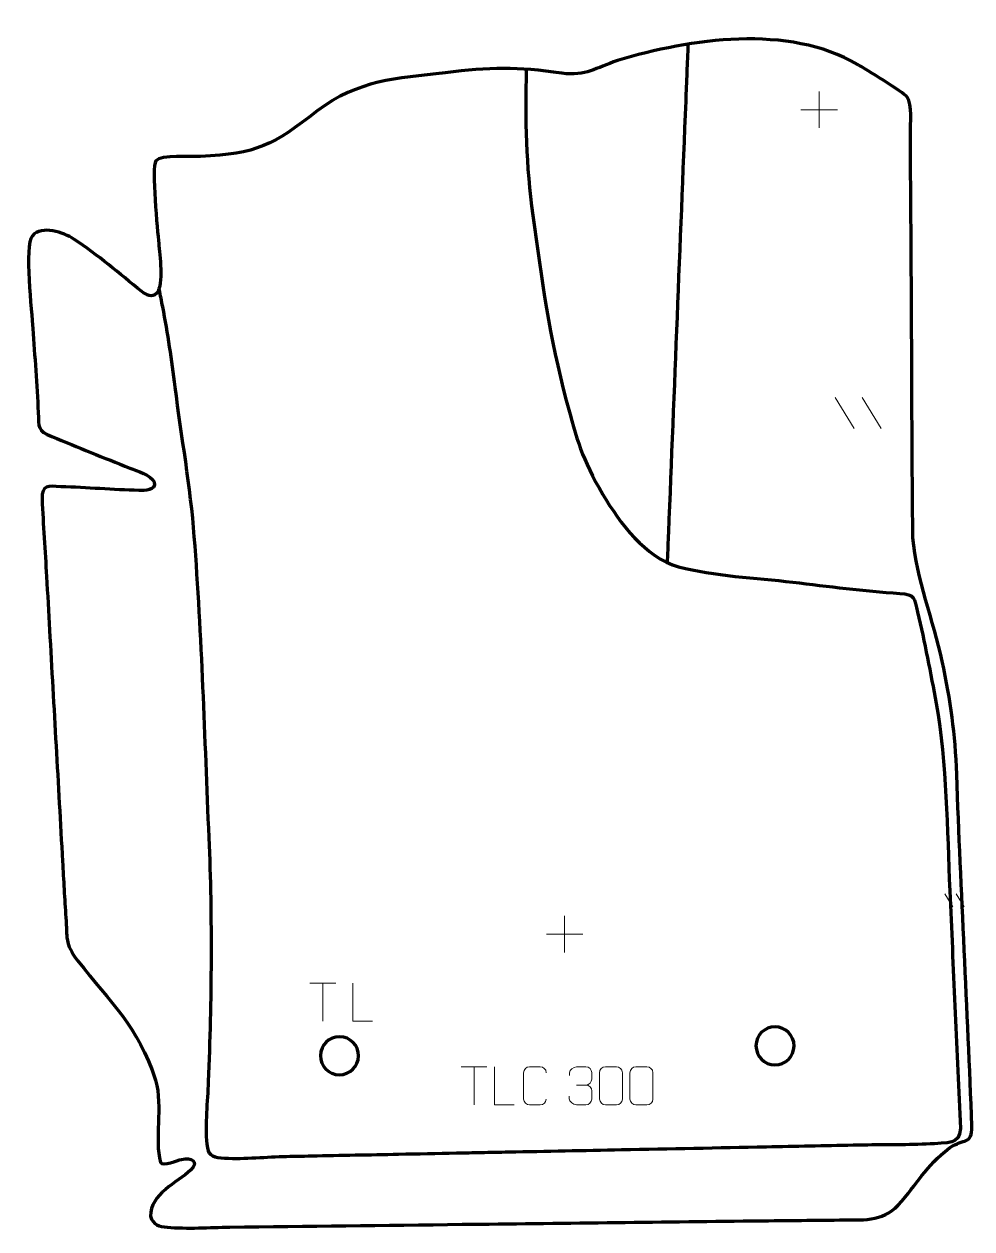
# Model space of a CAD drawing. Header units: millimetres. Extents: x 1322 to 1944, y 137 to 928.
import ezdxf

# ---------------------------------------------------------------- set-up
doc = ezdxf.new("R2010")
doc.units = ezdxf.units.MM
doc.header["$MEASUREMENT"] = 0
doc.layers.add('layer 2', color=7, linetype='Continuous')
doc.layers.add('layer 3', color=7, linetype='Continuous')

msp = doc.modelspace()

# ---------------------------------------------------------------- linework, layer by layer
at = {"layer": 'layer 2', "color": 142, "lineweight": 158}
for points, knots in [([(1757.7477, 914.9495), (1757.5065, 908.9264), (1757.2652, 902.9034), (1757.0239, 896.8804), (1757.0239, 896.8804), (1756.77, 890.5403), (1756.516, 884.2003), (1756.2621, 877.8602), (1756.2621, 877.8602), (1752.4781, 783.3934), (1748.6943, 688.9264), (1744.9104, 594.4596), (1744.9104, 594.4596), (1744.6691, 588.4365), (1744.4278, 582.4135), (1744.1866, 576.3905), (1744.1866, 576.3905), (1744.1866, 576.3905), (1744.1104, 574.4884), (1744.1104, 574.4884)], [0, 0, 0, 0, 0.16666667, 0.16666667, 0.16666667, 0.16666667, 0.33333333, 0.33333333, 0.33333333, 0.33333333, 0.5, 0.5, 0.5, 0.5, 0.66666667, 0.66666667, 0.66666667, 0.66666667, 1, 1, 1, 1]), ([(1651.4767, 898.7945), (1650.6638, 865.3143), (1651.267, 836.1247), (1655.82, 802.8258), (1655.82, 802.8258), (1661.5256, 761.0727), (1666.8705, 722.2291), (1677.7889, 681.3251), (1677.7889, 681.3251), (1684.7324, 655.1804), (1688.0741, 643.391), (1701.7693, 619.472), (1701.7693, 619.472), (1713.2787, 600.8661), (1729.473, 578.1518), (1751.6058, 572.0451), (1751.6058, 572.0451), (1775.0473, 565.906), (1802.3107, 564.7917), (1826.6007, 561.9445), (1826.6007, 561.9445), (1850.2432, 559.1198), (1873.1437, 556.1828), (1896.9533, 554.6132), (1896.9533, 554.6132), (1907.0886, 553.9452), (1906.3704, 551.6896), (1908.669, 542.1434), (1908.669, 542.1434), (1913.2382, 522.6394), (1917.2839, 502.003), (1920.8362, 482.2704), (1920.8362, 482.2704), (1927.8298, 442.6122), (1928.0008, 399.5223), (1929.8164, 359.1839), (1929.8164, 359.1839), (1932.0775, 308.7463), (1934.0677, 258.3402), (1936.7107, 207.9161), (1936.7107, 207.9161), (1937.474, 193.3544), (1932.8862, 193.9946), (1919.6867, 193.1579), (1919.6867, 193.1579), (1905.4521, 192.2556), (1890.2619, 192.5586), (1875.8795, 192.2701), (1875.8795, 192.2701), (1872.708, 192.2064), (1869.5364, 192.1428), (1866.3649, 192.0792), (1866.3649, 192.0792), (1847.3357, 191.6974), (1828.3065, 191.3156), (1809.2773, 190.9338), (1809.2773, 190.9338), (1777.562, 190.2975), (1745.8467, 189.6612), (1714.1314, 189.0249), (1714.1314, 189.0249), (1689.3934, 188.5285), (1664.6554, 188.0321), (1639.9176, 187.5358), (1639.9176, 187.5358), (1633.8916, 187.4149), (1627.8657, 187.2941), (1621.8397, 187.1731), (1621.8397, 187.1731), (1616.4482, 187.0649), (1611.0566, 186.9568), (1605.665, 186.8485), (1605.665, 186.8485), (1592.9789, 186.5941), (1580.2927, 186.3395), (1567.6066, 186.085), (1567.6066, 186.085), (1548.5774, 185.7032), (1529.5482, 185.3214), (1510.519, 184.9396), (1510.519, 184.9396), (1504.176, 184.8124), (1497.8329, 184.685), (1491.4898, 184.5578), (1491.4898, 184.5578), (1478.7531, 184.1113), (1463.5945, 182.6121), (1451.1157, 183.6704), (1451.1157, 183.6704), (1444.5944, 184.2234), (1442.7683, 185.7896), (1441.7665, 192.9036), (1441.7665, 192.9036), (1440.5643, 205.6767), (1442.318, 220.9094), (1442.819, 233.9752), (1442.819, 233.9752), (1444.867, 287.953), (1445.5008, 340.1902), (1443.1201, 394.1976), (1443.1201, 394.1976), (1440.2846, 459.8495), (1438.4116, 526.2995), (1433.4073, 591.7753), (1433.4073, 591.7753), (1430.9114, 624.4313), (1424.9166, 657.5078), (1420.8501, 690.1184), (1420.8501, 690.1184), (1418.6472, 707.7842), (1416.0397, 725.2914), (1412.6354, 742.7697), (1412.6354, 742.7697), (1411.8929, 746.5016), (1411.1589, 750.2349), (1410.4301, 753.9695)], [0, 0, 0, 0, 0.03333333, 0.03333333, 0.03333333, 0.03333333, 0.06666667, 0.06666667, 0.06666667, 0.06666667, 0.1, 0.1, 0.1, 0.1, 0.13333333, 0.13333333, 0.13333333, 0.13333333, 0.16666667, 0.16666667, 0.16666667, 0.16666667, 0.2, 0.2, 0.2, 0.2, 0.23333333, 0.23333333, 0.23333333, 0.23333333, 0.26666667, 0.26666667, 0.26666667, 0.26666667, 0.3, 0.3, 0.3, 0.3, 0.33333333, 0.33333333, 0.33333333, 0.33333333, 0.36666667, 0.36666667, 0.36666667, 0.36666667, 0.4, 0.4, 0.4, 0.4, 0.43333333, 0.43333333, 0.43333333, 0.43333333, 0.46666667, 0.46666667, 0.46666667, 0.46666667, 0.5, 0.5, 0.5, 0.5, 0.53333333, 0.53333333, 0.53333333, 0.53333333, 0.56666667, 0.56666667, 0.56666667, 0.56666667, 0.6, 0.6, 0.6, 0.6, 0.63333333, 0.63333333, 0.63333333, 0.63333333, 0.66666667, 0.66666667, 0.66666667, 0.66666667, 0.7, 0.7, 0.7, 0.7, 0.73333333, 0.73333333, 0.73333333, 0.73333333, 0.76666667, 0.76666667, 0.76666667, 0.76666667, 0.8, 0.8, 0.8, 0.8, 0.83333333, 0.83333333, 0.83333333, 0.83333333, 0.86666667, 0.86666667, 0.86666667, 0.86666667, 0.9, 0.9, 0.9, 0.9, 0.93333333, 0.93333333, 0.93333333, 0.93333333, 1, 1, 1, 1])]:
    msp.add_open_spline(points, degree=3, knots=knots, dxfattribs=at)
at = {"layer": 'layer 2', "color": 142, "lineweight": 200}
for points in [[(1814.8549, 244.9), (1807.9516, 244.9544), (1802.3994, 250.5948), (1802.4538, 257.4981), (1802.4538, 257.4981), (1802.5082, 264.4014), (1808.1485, 269.9537), (1815.0519, 269.8993), (1815.0519, 269.8993), (1821.9552, 269.8449), (1827.5074, 264.2045), (1827.453, 257.3012), (1827.453, 257.3012), (1827.3986, 250.3979), (1821.7583, 244.8457), (1814.8549, 244.9)], [(1528.6918, 238.4233), (1521.7885, 238.4777), (1516.2363, 244.1181), (1516.2907, 251.0214), (1516.2907, 251.0214), (1516.3451, 257.9247), (1521.9854, 263.4769), (1528.8888, 263.4225), (1528.8888, 263.4225), (1535.7921, 263.3681), (1541.3443, 257.7277), (1541.2899, 250.8244), (1541.2899, 250.8244), (1541.2355, 243.9211), (1535.5952, 238.3689), (1528.6918, 238.4233)]]:
    msp.add_open_spline(points, degree=3, knots=[0, 0, 0, 0, 0.2, 0.2, 0.2, 0.2, 0.4, 0.4, 0.4, 0.4, 0.6, 0.6, 0.6, 0.6, 1, 1, 1, 1], dxfattribs=at)
at = {"layer": 'layer 3', "color": 242, "lineweight": 158}
msp.add_open_spline([(1514.0765, 871.468), (1541.7483, 891.9345), (1565.4709, 892.665), (1598.2196, 896.5639), (1598.2196, 896.5639), (1627.5446, 900.0034), (1645.4827, 900.5611), (1674.8694, 896.1771), (1674.8694, 896.1771), (1691.2663, 894.2719), (1696.7807, 899.6139), (1711.4354, 904.5024), (1711.4354, 904.5024), (1759.5855, 918.9635), (1823.5059, 928.4691), (1869.098, 902.0139), (1869.098, 902.0139), (1874.4878, 898.8394), (1899.2697, 883.9455), (1901.7716, 880.4988), (1901.7716, 880.4988), (1905.1833, 875.7984), (1903.9139, 862.7297), (1903.9263, 856.5843), (1903.9263, 856.5843), (1903.9838, 831.2794), (1904.2519, 805.9361), (1904.4104, 780.6267), (1904.4104, 780.6267), (1904.4501, 774.2827), (1904.4898, 767.9387), (1904.5296, 761.5946), (1904.5296, 761.5946), (1904.8835, 704.8097), (1904.912, 647.9456), (1905.565, 591.1731), (1905.565, 591.1731), (1908.0567, 563.9153), (1918.9958, 536.9806), (1924.8339, 510.0389), (1924.8339, 510.0389), (1930.494, 483.6273), (1933.386, 462.7542), (1934.3389, 435.7064), (1934.3389, 435.7064), (1937.1351, 358.6887), (1941.4845, 281.7397), (1944.3351, 204.7231), (1944.3351, 204.7231), (1944.2704, 191.8376), (1939.3285, 197.1406), (1929.5864, 190.3942), (1929.5864, 190.3942), (1913.6655, 178.155), (1908.5728, 166.7044), (1895.9517, 152.8627), (1895.9517, 152.8627), (1885.6436, 141.5575), (1871.3283, 143.2096), (1857.4222, 143.0514), (1857.4222, 143.0514), (1838.2738, 142.8336), (1819.1234, 142.687), (1799.9714, 142.4596), (1799.9714, 142.4596), (1736.4147, 141.7047), (1672.858, 140.9501), (1609.3013, 140.1955), (1609.3013, 140.1955), (1558.4559, 139.5918), (1507.6106, 138.9879), (1456.7652, 138.3841), (1456.7652, 138.3841), (1443.5802, 138.1268), (1428.4843, 137.1918), (1415.5048, 138.2619), (1415.5048, 138.2619), (1410.5561, 138.6699), (1406.0907, 139.8385), (1404.7083, 145.5307), (1404.7083, 145.5307), (1404.192, 160.1949), (1422.2127, 167.4745), (1430.9854, 175.8586), (1430.9854, 175.8586), (1436.8397, 181.4537), (1431.5612, 184.2432), (1424.9735, 182.8833), (1424.9735, 182.8833), (1422.5885, 182.2024), (1412.6365, 177.962), (1411.2706, 180.8936), (1411.2706, 180.8936), (1406.8017, 196.4349), (1413.0094, 216.6753), (1407.9082, 234.9126), (1407.9082, 234.9126), (1396.1535, 270.8501), (1378.6121, 285.1538), (1356.6558, 313.4991), (1356.6558, 313.4991), (1348.0755, 324.5761), (1349.9601, 328.4498), (1349.0065, 341.6225), (1349.0065, 341.6225), (1348.1156, 353.9308), (1347.5093, 366.2596), (1346.8167, 378.5808), (1346.8167, 378.5808), (1343.9704, 429.2147), (1341.124, 479.8486), (1338.2777, 530.4825), (1338.2777, 530.4825), (1337.6194, 542.1915), (1336.9613, 553.9006), (1336.3031, 565.6097), (1336.3031, 565.6097), (1335.3528, 582.484), (1334.104, 599.6536), (1333.3881, 616.4967), (1333.3881, 616.4967), (1333.2013, 626.4888), (1336.9802, 624.9075), (1345.79, 624.6544), (1345.79, 624.6544), (1362.8094, 624.1269), (1380.0447, 622.5485), (1396.9637, 622.2223), (1396.9637, 622.2223), (1400.5385, 622.1533), (1408.6475, 621.8406), (1406.9461, 627.742), (1406.9461, 627.742), (1405.0042, 632.3059), (1395.5365, 634.9722), (1391.0175, 636.8139), (1391.0175, 636.8139), (1373.9882, 643.7501), (1356.8259, 650.4943), (1339.8479, 657.5308), (1339.8479, 657.5308), (1330.0228, 661.6028), (1331.2339, 663.5302), (1330.8077, 673.3537), (1330.8077, 673.3537), (1330.0123, 691.685), (1328.4929, 710.2233), (1327.33, 728.5608), (1327.33, 728.5608), (1326.5974, 738.9569), (1321.546, 783.0011), (1326.971, 789.385), (1326.971, 789.385), (1333.1819, 796.6934), (1347.5739, 791.4997), (1354.2393, 787.2762), (1354.2393, 787.2762), (1370.1725, 776.8114), (1384.0119, 764.5693), (1398.9513, 752.8904), (1398.9513, 752.8904), (1401.9746, 750.527), (1405.3814, 748.5419), (1408.7961, 751.7284), (1408.7961, 751.7284), (1413.3751, 757.7388), (1410.626, 776.6539), (1409.9927, 784.6017), (1409.9927, 784.6017), (1409.3362, 792.2908), (1405.0764, 834.7755), (1408.1032, 838.5843), (1408.1032, 838.5843), (1411.3736, 842.6998), (1431.494, 841.3027), (1437.4796, 841.5557), (1437.4796, 841.5557), (1474.1744, 843.1068), (1485.531, 848.9964), (1514.0765, 871.468)], degree=3, knots=[0, 0, 0, 0, 0.02173913, 0.02173913, 0.02173913, 0.02173913, 0.04347826, 0.04347826, 0.04347826, 0.04347826, 0.06521739, 0.06521739, 0.06521739, 0.06521739, 0.08695652, 0.08695652, 0.08695652, 0.08695652, 0.10869565, 0.10869565, 0.10869565, 0.10869565, 0.13043478, 0.13043478, 0.13043478, 0.13043478, 0.15217391, 0.15217391, 0.15217391, 0.15217391, 0.17391304, 0.17391304, 0.17391304, 0.17391304, 0.19565217, 0.19565217, 0.19565217, 0.19565217, 0.2173913, 0.2173913, 0.2173913, 0.2173913, 0.23913043, 0.23913043, 0.23913043, 0.23913043, 0.26086957, 0.26086957, 0.26086957, 0.26086957, 0.2826087, 0.2826087, 0.2826087, 0.2826087, 0.30434783, 0.30434783, 0.30434783, 0.30434783, 0.32608696, 0.32608696, 0.32608696, 0.32608696, 0.34782609, 0.34782609, 0.34782609, 0.34782609, 0.36956522, 0.36956522, 0.36956522, 0.36956522, 0.39130435, 0.39130435, 0.39130435, 0.39130435, 0.41304348, 0.41304348, 0.41304348, 0.41304348, 0.43478261, 0.43478261, 0.43478261, 0.43478261, 0.45652174, 0.45652174, 0.45652174, 0.45652174, 0.47826087, 0.47826087, 0.47826087, 0.47826087, 0.5, 0.5, 0.5, 0.5, 0.52173913, 0.52173913, 0.52173913, 0.52173913, 0.54347826, 0.54347826, 0.54347826, 0.54347826, 0.56521739, 0.56521739, 0.56521739, 0.56521739, 0.58695652, 0.58695652, 0.58695652, 0.58695652, 0.60869565, 0.60869565, 0.60869565, 0.60869565, 0.63043478, 0.63043478, 0.63043478, 0.63043478, 0.65217391, 0.65217391, 0.65217391, 0.65217391, 0.67391304, 0.67391304, 0.67391304, 0.67391304, 0.69565217, 0.69565217, 0.69565217, 0.69565217, 0.7173913, 0.7173913, 0.7173913, 0.7173913, 0.73913043, 0.73913043, 0.73913043, 0.73913043, 0.76086957, 0.76086957, 0.76086957, 0.76086957, 0.7826087, 0.7826087, 0.7826087, 0.7826087, 0.80434783, 0.80434783, 0.80434783, 0.80434783, 0.82608696, 0.82608696, 0.82608696, 0.82608696, 0.84782609, 0.84782609, 0.84782609, 0.84782609, 0.86956522, 0.86956522, 0.86956522, 0.86956522, 0.89130435, 0.89130435, 0.89130435, 0.89130435, 0.91304348, 0.91304348, 0.91304348, 0.91304348, 0.93478261, 0.93478261, 0.93478261, 0.93478261, 0.95652174, 0.95652174, 0.95652174, 0.95652174, 1, 1, 1, 1], dxfattribs=at)
at = {"layer": 'layer 3', "color": 250, "lineweight": 9}
for points in [[(1843.9963, 884.2421), (1843.9963, 884.2421), (1843.9963, 860.2642), (1843.9963, 860.2642)], [(1832.0074, 872.2531), (1832.0074, 872.2531), (1855.9853, 872.2531), (1855.9853, 872.2531)], [(1854.5612, 683.3227), (1854.5612, 683.3227), (1866.9255, 662.7784), (1866.9255, 662.7784)], [(1872.2911, 683.3227), (1872.2911, 683.3227), (1884.6554, 662.7784), (1884.6554, 662.7784)], [(1926.6444, 357.2315), (1926.6444, 357.2315), (1931.813, 348.6435), (1931.813, 348.6435)], [(1934.0559, 357.2315), (1934.0559, 357.2315), (1939.2245, 348.6435), (1939.2245, 348.6435)], [(1676.7097, 342.7134), (1676.7097, 342.7134), (1676.7097, 318.7355), (1676.7097, 318.7355)], [(1664.7208, 330.7244), (1664.7208, 330.7244), (1688.6987, 330.7244), (1688.6987, 330.7244)], [(1509.4111, 298.6573), (1509.4111, 298.6573), (1526.3983, 298.6573), (1526.3983, 298.6573)], [(1517.9049, 273.7273), (1517.9049, 273.7273), (1517.9049, 298.6808), (1517.9049, 298.6808)], [(1608.7014, 243.5882), (1608.7014, 243.5882), (1625.6886, 243.5882), (1625.6886, 243.5882)], [(1617.1952, 218.6582), (1617.1952, 218.6582), (1617.1952, 243.6117), (1617.1952, 243.6117)], [(1684.5401, 231.6822), (1684.5401, 231.6822), (1690.7365, 231.6822), (1690.7365, 231.6822)]]:
    msp.add_open_spline(points, degree=3, dxfattribs=at)
for points, knots in [([(1550.4007, 273.7272), (1550.4007, 273.7272), (1537.4516, 273.7272), (1537.4516, 273.7272), (1537.4516, 273.7272), (1537.4516, 273.7272), (1537.4516, 298.6808), (1537.4516, 298.6808)], [0, 0, 0, 0, 0.33333333, 0.33333333, 0.33333333, 0.33333333, 1, 1, 1, 1]), ([(1643.6695, 218.6581), (1643.6695, 218.6581), (1630.7204, 218.6581), (1630.7204, 218.6581), (1630.7204, 218.6581), (1630.7204, 218.6581), (1630.7204, 243.6117), (1630.7204, 243.6117)], [0, 0, 0, 0, 0.33333333, 0.33333333, 0.33333333, 0.33333333, 1, 1, 1, 1]), ([(1664.618, 222.4759), (1664.4782, 220.1525), (1662.801, 218.6729), (1660.6533, 218.6621), (1660.6533, 218.6621), (1658.3214, 218.6625), (1655.9895, 218.6625), (1653.658, 218.6621), (1653.658, 218.6621), (1651.733, 218.5567), (1649.7609, 220.4412), (1649.7721, 222.4585), (1649.7721, 222.4585), (1649.7725, 228.2286), (1649.7725, 233.9983), (1649.7721, 239.7676), (1649.7721, 239.7676), (1649.7763, 241.9057), (1651.523, 243.6249), (1653.6754, 243.6114), (1653.6754, 243.6114), (1656.0011, 243.6114), (1658.3272, 243.6114), (1660.6533, 243.6114), (1660.6533, 243.6114), (1662.5999, 243.6469), (1664.5913, 242.1554), (1664.618, 239.7178)], [0, 0, 0, 0, 0.125, 0.125, 0.125, 0.125, 0.25, 0.25, 0.25, 0.25, 0.375, 0.375, 0.375, 0.375, 0.5, 0.5, 0.5, 0.5, 0.625, 0.625, 0.625, 0.625, 0.75, 0.75, 0.75, 0.75, 1, 1, 1, 1]), ([(1679.8304, 237.9274), (1679.8304, 237.9274), (1679.8304, 239.7846), (1679.8304, 239.7846), (1679.8304, 239.7846), (1679.8161, 241.5265), (1682.4806, 243.6446), (1684.5397, 243.6219), (1684.5397, 243.6219), (1686.6038, 243.6219), (1688.6678, 243.6219), (1690.7315, 243.6219), (1690.7315, 243.6219), (1692.926, 243.6307), (1694.5243, 241.7839), (1694.5687, 239.8718), (1694.5687, 239.8718), (1694.5683, 238.4367), (1694.5683, 237.0016), (1694.5687, 235.5661), (1694.5687, 235.5661), (1694.5201, 233.9126), (1692.9175, 231.6826), (1690.7192, 231.6926), (1690.7192, 231.6926), (1692.9229, 231.6814), (1694.5309, 229.8782), (1694.5849, 227.8187), (1694.5849, 227.8187), (1694.5845, 226.034), (1694.5845, 224.2493), (1694.5849, 222.4642), (1694.5849, 222.4642), (1694.595, 220.4028), (1692.5401, 218.6397), (1690.7192, 218.6478), (1690.7192, 218.6478), (1688.6539, 218.6481), (1686.5887, 218.6481), (1684.5231, 218.6478), (1684.5231, 218.6478), (1682.3545, 218.6593), (1679.8235, 221.0595), (1679.8049, 222.5213), (1679.8049, 222.5213), (1679.8049, 222.5213), (1679.8049, 224.4299), (1679.8049, 224.4299)], [0, 0, 0, 0, 0.07692308, 0.07692308, 0.07692308, 0.07692308, 0.15384615, 0.15384615, 0.15384615, 0.15384615, 0.23076923, 0.23076923, 0.23076923, 0.23076923, 0.30769231, 0.30769231, 0.30769231, 0.30769231, 0.38461538, 0.38461538, 0.38461538, 0.38461538, 0.46153846, 0.46153846, 0.46153846, 0.46153846, 0.53846154, 0.53846154, 0.53846154, 0.53846154, 0.61538462, 0.61538462, 0.61538462, 0.61538462, 0.69230769, 0.69230769, 0.69230769, 0.69230769, 0.76923077, 0.76923077, 0.76923077, 0.76923077, 0.84615385, 0.84615385, 0.84615385, 0.84615385, 1, 1, 1, 1]), ([(1703.6143, 243.6342), (1705.9804, 243.6342), (1708.3469, 243.6342), (1710.7134, 243.6342), (1710.7134, 243.6342), (1712.6939, 243.6698), (1714.7199, 242.1755), (1714.747, 239.7334), (1714.747, 239.7334), (1714.7466, 233.976), (1714.7466, 228.2182), (1714.747, 222.46), (1714.747, 222.46), (1714.6049, 220.1324), (1712.8985, 218.6501), (1710.7134, 218.6393), (1710.7134, 218.6393), (1708.341, 218.6397), (1705.9686, 218.6397), (1703.5966, 218.6393), (1703.5966, 218.6393), (1701.6381, 218.5337), (1699.6317, 220.4216), (1699.6431, 222.4426), (1699.6431, 222.4426), (1699.6435, 228.2232), (1699.6435, 234.0035), (1699.6431, 239.7833), (1699.6431, 239.7833), (1699.6474, 241.9253), (1701.4245, 243.6478), (1703.6143, 243.6342)], [0, 0, 0, 0, 0.11111111, 0.11111111, 0.11111111, 0.11111111, 0.22222222, 0.22222222, 0.22222222, 0.22222222, 0.33333333, 0.33333333, 0.33333333, 0.33333333, 0.44444444, 0.44444444, 0.44444444, 0.44444444, 0.55555556, 0.55555556, 0.55555556, 0.55555556, 0.66666667, 0.66666667, 0.66666667, 0.66666667, 0.77777778, 0.77777778, 0.77777778, 0.77777778, 1, 1, 1, 1]), ([(1723.6143, 243.6342), (1725.9804, 243.6342), (1728.3469, 243.6342), (1730.7134, 243.6342), (1730.7134, 243.6342), (1732.6939, 243.6698), (1734.7199, 242.1755), (1734.747, 239.7334), (1734.747, 239.7334), (1734.7466, 233.976), (1734.7466, 228.2182), (1734.747, 222.46), (1734.747, 222.46), (1734.6049, 220.1324), (1732.8985, 218.6501), (1730.7134, 218.6393), (1730.7134, 218.6393), (1728.341, 218.6397), (1725.9686, 218.6397), (1723.5966, 218.6393), (1723.5966, 218.6393), (1721.6381, 218.5337), (1719.6317, 220.4216), (1719.6431, 222.4426), (1719.6431, 222.4426), (1719.6435, 228.2232), (1719.6435, 234.0035), (1719.6431, 239.7833), (1719.6431, 239.7833), (1719.6474, 241.9253), (1721.4245, 243.6478), (1723.6143, 243.6342)], [0, 0, 0, 0, 0.11111111, 0.11111111, 0.11111111, 0.11111111, 0.22222222, 0.22222222, 0.22222222, 0.22222222, 0.33333333, 0.33333333, 0.33333333, 0.33333333, 0.44444444, 0.44444444, 0.44444444, 0.44444444, 0.55555556, 0.55555556, 0.55555556, 0.55555556, 0.66666667, 0.66666667, 0.66666667, 0.66666667, 0.77777778, 0.77777778, 0.77777778, 0.77777778, 1, 1, 1, 1])]:
    msp.add_open_spline(points, degree=3, knots=knots, dxfattribs=at)

doc.saveas('drawing.dxf')
